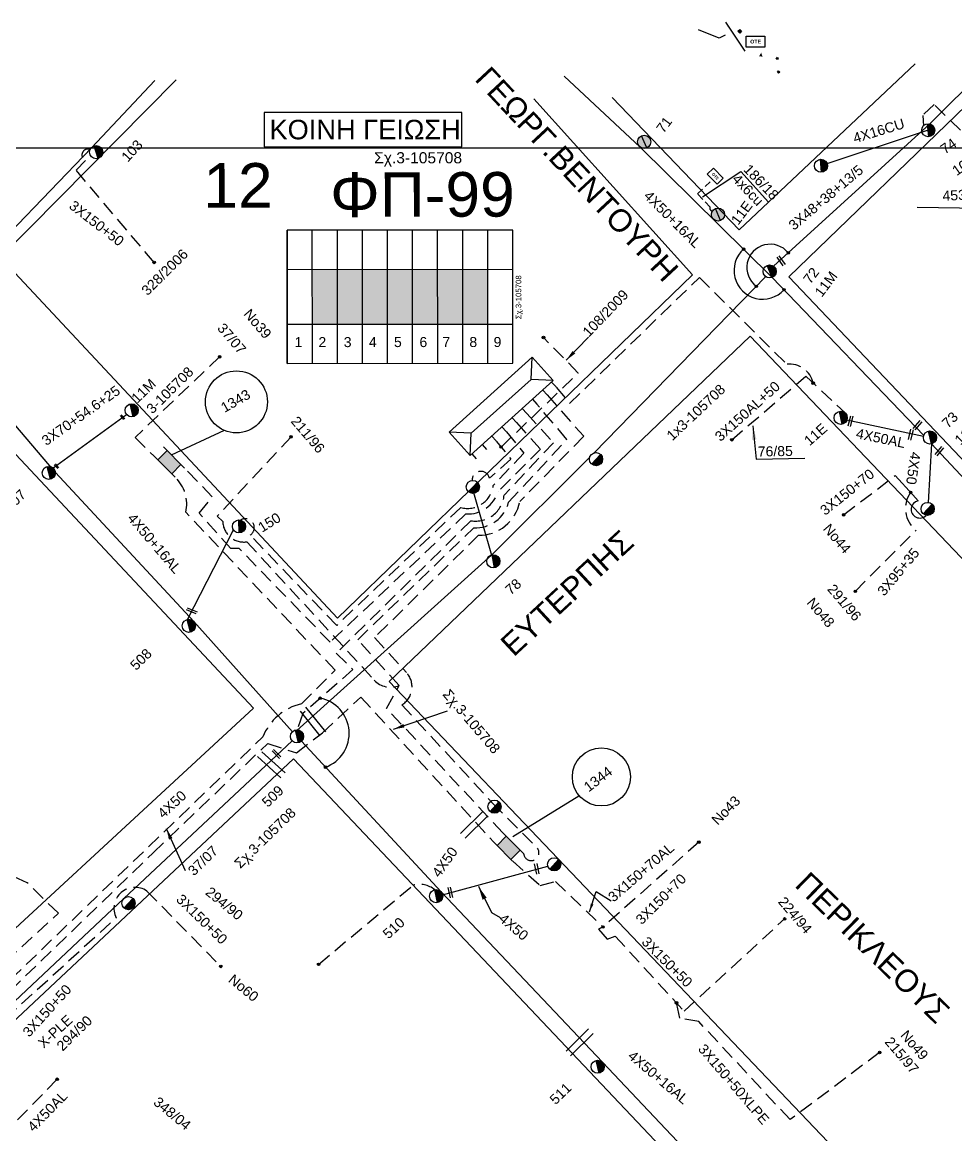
# Model space of a CAD drawing. Header units: millimetres. Extents: x 745 to 5694, y 762 to 3401.
# Drawn here: x 2585.5 to 2753.1, y 1714.3 to 1914 of the extents above; entities that cross this region are included whole.
import ezdxf
from ezdxf.enums import TextEntityAlignment as Align

# ---------------------------------------------------------------- set-up
doc = ezdxf.new("R2010")
doc.units = ezdxf.units.MM
doc.linetypes.add('DASHED', pattern=[19.05, 12.7, -6.35])
for name, color, linetype in [('Link Box 4 Διευθύνσεων', 7, 'Continuous'), ('Pillar OTE', 7, 'Continuous'), ('Άγνωστα', 7, 'Continuous'), ('Ασφαλειοκιβώτια Χ.Τ 9 αναχωρήσεων', 7, 'Continuous'), ('Γυμνά εναέρια ΧΤ και ΦΟΠ (3Φ)   4x50+16AL', 7, 'Continuous'), ('Εναέρια παροχή ΧΤ 4x16', 7, 'SYN_LINE'), ('Επιγραφές - Σχήματα', 7, 'Continuous'), ('Καλώδια ΧΤ   3x150+70AL', 7, 'DASHED'), ('Καλώδια ΧΤ   3x150AL+50CU', 7, 'DASHED'), ('Μηχανική τομή', 7, 'Continuous'), ('Στύλος Ξύλινος', 7, 'Continuous'), ('Στύλος Ξύλινος @ 1', 7, 'Continuous'), ('Στύλος ΦΜ', 7, 'Continuous'), ('Στύλος ΦΜ @ 1', 7, 'Continuous'), ('Συνδέσεις', 7, 'Continuous'), ('Τομή', 7, 'Continuous'), ('Υποσταθμός πόλεως', 7, 'Continuous'), ('Υπόβαθρο ΔΕΗ', 7, 'Continuous'), ('Υπόγεια καλώδια Παροχών ΧΤ   4x50AL', 7, 'DASHED'), ('Υπόγεια καλώδια Παροχών ΧΤ   4x6', 7, 'DASHED')]:
    doc.layers.add(name, color=color, linetype=linetype)
doc.styles.add('arial', font='arial.ttf')
doc.styles.get("Standard").update_dxf_attribs({"font": 'arial.ttf'})
doc.linetypes.add('SYN_LINE', pattern='A,0.5,-0.0001,["/\\/\\/\\/",Standard,S=0.1,R=0,X=0,Y=-0.05],-0.25', length=0.7501)
doc.dimstyles.new('ISO-25', dxfattribs={"dimtxt": 2.5, "dimasz": 2.5, "dimexe": 1.25, "dimexo": 0.625, "dimtad": 1, "dimtxsty": 'Standard', "dimcen": 2.5, "dimadec": 0, "dimazin": 0, "dimtfac": 1, "dimtmove": 0, "dimatfit": 3, "dimfxl": 1, "dimarcsym": 0})

# ---------------------------------------------------------------- blocks, each defined once
blk = doc.blocks.new('ΥΠΑΡΧΩΝ ΤΣΙΜΕΝΤΕΝΙΟΣ ΣΤΥΛΟΣ')
at = {"layer": 'Στύλος ΦΜ'}
blk.add_hatch(color=256, dxfattribs=at).paths.add_polyline_path([(-1.29, -2.28, 0.574793), (2.62, 0, 0.268822), (1.3, 2.27)])
blk.add_line((-1.29, -2.28), (1.3, 2.27), dxfattribs=at)
blk.add_circle((0, 0), 2.62, dxfattribs=at)
at = {"layer": 'Στύλος ΦΜ', "flags": 4}
for tag, p in [('ΑΡΙΘΜΟΣ', (-4.68, 8.05)), ('ΤΥΠΟΣ', (-4.91, 3.03))]:
    blk.add_attdef(tag, p, '', height=4, dxfattribs=at)
blk = doc.blocks.new('ΥΠΑΡΧΩΝ ΞΥΛΙΝΟΣ ΣΤΥΛΟΣ')
at = {"layer": 'Στύλος Ξύλινος'}
h = blk.add_hatch(color=7, dxfattribs=at)
h.paths.add_polyline_path([(-2.62, 0, 0.270008), (-1.29, -2.28), (1.3, 2.27, 0.576266)])
h.paths.add_polyline_path([(-1.29, -2.28, 0.574793), (2.62, 0, 0.268822), (1.3, 2.27)])
at = {"layer": 'Στύλος Ξύλινος', "color": 7}
blk.add_line((-1.29, -2.28), (1.3, 2.27), dxfattribs=at)
blk.add_circle((0, 0), 2.62, dxfattribs=at)
at = {"layer": 'Στύλος Ξύλινος', "flags": 4}
for tag, p in [('ΑΡΙΘΜΟΣ', (-4.91, 8.6)), ('ΤΥΠΟΣ', (-4.85, 3.39))]:
    blk.add_attdef(tag, p, '', height=4, dxfattribs=at)
blk = doc.blocks.new('ΥΠΟΣΤΑΘΜΟΣ ΠΟΛΕΩΣ 9 ΑΝΑΧΩΡΗΣΕΩΝ')
at = {"layer": 'Υποσταθμός πόλεως', "ltscale": 40}
for p, q in [((-9.63, -2.82), (-9.63, -4)), ((-7.12, -2.82), (-7.12, -4)), ((-4.84, -2.82), (-4.84, -4)), ((-2.36, -2.82), (-2.36, -4)), ((0.09, -2.82), (0.09, -4)), ((2.55, -2.82), (2.55, -4)), ((5.02, -2.82), (5.02, -4)), ((7.48, -2.82), (7.48, -4)), ((9.61, -2.82), (9.61, -4))]:
    blk.add_line(p, q, dxfattribs=at)
blk.add_lwpolyline([(-10.02, 2.82), (10.02, 2.82), (10.02, -2.82), (-10.02, -2.82)], close=True, dxfattribs=at)
for points in [[(-7.21, 0), (-10.02, 2.82)], [(7.21, 0), (10.02, 2.82)], [(-10.02, -2.82), (-7.21, 0)], [(-7.21, 0), (7.21, 0)], [(10.02, -2.82), (7.21, 0)]]:
    blk.add_lwpolyline(points, dxfattribs=at)
at = {"layer": 'Υποσταθμός πόλεως', "linetype": 'SYN_LINE', "ltscale": 40, "flags": 1}
for tag, p in [('ΜΕΤΑΣΧΗΜΑΤΙΣΜΟΣ', (10.79, 1.71)), ('ΙΣΧΥΣ', (10.77, -1.08)), ('ΑΡΙΘΜΟΣ', (10.89, -3.8))]:
    blk.add_attdef(tag, p, '', height=1.8, dxfattribs=at)
blk = doc.blocks.new('LINK BOX 4 ΑΝΑΧΩΡΗΣΕΩΝ')
at = {"layer": 'Link Box 4 Διευθύνσεων', "ltscale": 40}
blk.add_hatch(color=256, dxfattribs=at).paths.add_polyline_path([(-3.54, 0), (-3.54, -4.67), (3.54, -4.67), (3.54, 0)])
for p, q in [((-3.54, 0), (-5.33, 0)), ((5.33, 0), (3.54, 0)), ((-3.54, -4.67), (-5.33, -4.67)), ((5.33, -4.67), (3.54, -4.67))]:
    blk.add_line(p, q, dxfattribs=at)
blk.add_lwpolyline([(-3.54, -4.67), (-3.54, 0), (3.54, 0), (3.54, -4.67)], close=True, dxfattribs=at)
blk = doc.blocks.new('ΑΣΦΑΛΕΙΟΚΙΒΩΤΙΟ ΥΠΟΣΤΑΘΜΟΥ 9 ΑΝΑΧΩΡΗΣΕΩΝ')
at = {"layer": 'Ασφαλειοκιβώτια Χ.Τ 9 αναχωρήσεων', "ltscale": 40}
for p, q in [((-23.8, 40.36), (24.02, 40.36)), ((-9.72, 40.36), (-9.72, -40.64)), ((9.94, 40.36), (9.94, -40.64)), ((-23.8, 31.36), (24.02, 31.36)), ((-23.8, 22.36), (24.02, 22.36)), ((-23.8, 13.36), (24.02, 13.36)), ((-23.8, 4.36), (24.02, 4.36)), ((-23.8, -4.64), (24.02, -4.64)), ((-23.8, -13.64), (24.02, -13.64)), ((-23.8, -22.64), (24.02, -22.64)), ((-23.8, -31.64), (24.02, -31.64))]:
    blk.add_line(p, q, dxfattribs=at)
at = {"layer": 'Ασφαλειοκιβώτια Χ.Τ 9 αναχωρήσεων'}
blk.add_lwpolyline([(-23.8, -40.64), (24.02, -40.64), (24.02, 40.36), (-23.8, 40.36)], close=True, dxfattribs=at)
for s, p in [('1', (-17.96, 37.74)), ('2', (-17.96, 29.17)), ('3', (-17.96, 20.09)), ('4', (-17.96, 11.07)), ('5', (-17.96, 2.06)), ('6', (-17.96, -7.08)), ('7', (-17.96, -15.32)), ('8', (-17.96, -25)), ('9', (-17.96, -33.7))]:
    blk.add_text(s, height=3.6, rotation=270, dxfattribs=at).set_placement(p)
at = {"layer": 'Ασφαλειοκιβώτια Χ.Τ 9 αναχωρήσεων', "ltscale": 40}
for tag, height, p in [('ΟΝΟΜΑ', 5, (-0.16, 44.31)), ('ΚΕΙΜΕΝΟ 1', 2, (17.06, 35.59)), ('ΚΕΙΜΕΝΟ 2', 2, (17.06, 26.88)), ('ΚΕΙΜΕΝΟ 3', 2, (17.06, 17.69)), ('ΚΕΙΜΕΝΟ 4', 2, (17.06, 8.71)), ('ΚΕΙΜΕΝΟ 5', 2, (17.06, -0.13)), ('ΚΕΙΜΕΝΟ 6', 2, (17.06, -9.05)), ('ΚΕΙΜΕΝΟ 7', 2, (17.06, -18.13)), ('ΚΕΙΜΕΝΟ 8', 2, (17.06, -26.85)), ('ΚΕΙΜΕΝΟ 9', 2, (17.06, -35.99)), ('ΣΧ', 2, (-0.1, -42.64))]:
    blk.add_attdef(tag, text='', height=height, dxfattribs=at).set_placement(p, align=Align.MIDDLE_CENTER)
blk = doc.blocks.new('_ΣΥΝΔΕΣΗ')
at = {"layer": 'Συνδέσεις', "linetype": 'SYN_LINE', "ltscale": 40}
blk.add_hatch(color=256, dxfattribs=at).paths.add_polyline_path([(0.5, -0.01, 1), (-0.5, -0.01, 1)])
at = {"layer": 'Συνδέσεις'}
blk.add_circle((0, -0.01), 0.5, dxfattribs=at)
blk = doc.blocks.new('ΜΗΧΑΝΙΚΗ ΤΟΜΗ')
at = {"layer": 'Μηχανική τομή', "ltscale": 40}
for p, q in [((-1.89, 0.78), (1.89, 0.78)), ((1.89, 0), (-1.89, 0))]:
    blk.add_line(p, q, dxfattribs=at)
blk = doc.blocks.new('ΤΟΜΗ')
at = {"layer": 'Τομή', "ltscale": 40}
for p, q in [((-5.68, 0), (5.68, 0)), ((5.68, -2.33), (-5.68, -2.33))]:
    blk.add_line(p, q, dxfattribs=at)
blk = doc.blocks.new('PILLAR ΟΤΕ')
at = {"layer": 'Pillar OTE', "ltscale": 40}
blk.add_lwpolyline([(-3.31, 2.02), (3.39, 2.02), (3.39, -1.99), (-3.31, -1.99)], close=True, dxfattribs=at)
at = {"layer": 'Pillar OTE', "insert": (-1.81, 0.71), "char_height": 1.3575, "width": 109.961, "attachment_point": 1}
blk.add_mtext('{\\fArial|b1|i0|c161|p34;OTE}', dxfattribs=at)
blk = doc.blocks.new('TSONTA XT1')
at = {"ltscale": 40}
h = blk.add_hatch(color=256, dxfattribs=at)
h.dxf.hatch_style = 1
h.paths.add_polyline_path([(595.96, 2487.66), (597.07, 2488.77), (595.96, 2489.87), (594.85, 2488.77)])
blk.add_lwpolyline([(594.85, 2488.77), (595.96, 2489.87), (597.07, 2488.77), (595.96, 2487.66)], close=True, dxfattribs=at)

msp = doc.modelspace()

# ---------------------------------------------------------------- hatches: boundary and pattern name
at = {"layer": 'Pillar OTE', "ltscale": 40}
h = msp.add_hatch(color=256, dxfattribs=at)
h.dxf.hatch_style = 1
h.paths.add_polyline_path([(2718.4, 1907.86), (2718.16, 1908.55), (2717.78, 1907.91)])
h = msp.add_hatch(color=256, dxfattribs=at)
h.dxf.hatch_style = 1
h.paths.add_polyline_path([(2721.22, 1907.38), (2721.08, 1907.77), (2720.87, 1907.41)])
at = {"layer": 'Άγνωστα', "ltscale": 0.2}
for color, points in [(1, [(2637.59, 1869.65), (2637.6, 1859.83), (2642.1, 1859.83), (2642.09, 1869.66)]), (85, [(2642.09, 1869.66), (2642.1, 1859.83), (2646.6, 1859.83), (2646.59, 1869.66)]), (27, [(2646.59, 1869.66), (2646.6, 1859.83), (2651.1, 1859.84), (2651.09, 1869.66)]), (133, [(2651.09, 1869.66), (2651.1, 1859.84), (2655.6, 1859.84), (2655.59, 1869.67)]), (2, [(2655.59, 1869.67), (2655.6, 1859.84), (2660.1, 1859.84), (2660.09, 1869.67)]), (173, [(2660.09, 1869.67), (2660.1, 1859.84), (2664.6, 1859.85), (2664.59, 1869.67)]), (62, [(2664.59, 1869.67), (2664.6, 1859.85), (2669.1, 1859.85), (2669.09, 1869.68)])]:
    msp.add_hatch(color=color, dxfattribs=at).paths.add_polyline_path(points)

# ---------------------------------------------------------------- linework, layer by layer
at = {"layer": 'Pillar OTE', "ltscale": 40}
msp.add_lwpolyline([(2720.87, 1907.41), (2721.08, 1907.77), (2721.22, 1907.38), (2720.87, 1907.41)], dxfattribs=at)
at = {"layer": 'Άγνωστα', "color": 85, "linetype": 'DASHED', "ltscale": 0.2}
for p, q in [((2685.34, 1851.06), (2679.07, 1857.46)), ((2671.48, 1837.77), (2685.34, 1851.06))]:
    msp.add_line(p, q, dxfattribs=at)
at = {"layer": 'Άγνωστα', "color": 85}
msp.add_lwpolyline([(2720.39, 1870.24), (2748.41, 1895.79), (2758.13, 1905.45)], dxfattribs=at)
at = {"layer": 'Άγνωστα', "color": 30}
msp.add_lwpolyline([(2568.48, 1860.85), (2597.95, 1891.5), (2609.34, 1903.54)], dxfattribs=at)
at = {"layer": 'Άγνωστα', "color": 85, "linetype": 'DASHED', "ltscale": 0.2}
msp.add_lwpolyline([(2764.8, 1883.96), (2749.19, 1899.28), (2747.14, 1897.3), (2747.27, 1895.43)], dxfattribs=at)
at = {"layer": 'Άγνωστα', "color": 30, "linetype": 'DASHED', "ltscale": 0.2}
msp.add_lwpolyline([(2609.21, 1870.92), (2595.2, 1887.46), (2596.91, 1889.21, -1.017162), (2597.73, 1891.16, -5.81283)], format="xyb", dxfattribs=at)
at = {"layer": 'Άγνωστα', "color": 1, "linetype": 'DASHED', "ltscale": 0.2}
for points in [[(2681.34, 1848.55), (2683.78, 1845.6), (2707.07, 1868.23), (2722.74, 1852.64, -0.386245), (2727.49, 1849.24, -35.679926)], [(2735.05, 1811.88), (2745.97, 1822.86, -0.405232), (2744.98, 1829.64, -141.003811)]]:
    msp.add_lwpolyline(points, format="xyb", dxfattribs=at)
at = {"layer": 'Άγνωστα', "color": 85, "ltscale": 0.2}
for points in [[(2688.16, 1836.72), (2718.97, 1868.36)], [(2634.83, 1786.92), (2669.76, 1818.4), (2687.39, 1835.96)]]:
    msp.add_lwpolyline(points, dxfattribs=at)
at = {"layer": 'Άγνωστα', "color": 62, "linetype": 'DASHED', "ltscale": 0.2}
msp.add_lwpolyline([(2620.96, 1853.96), (2605.79, 1839.47), (2609.24, 1836.13)], dxfattribs=at)
at = {"layer": 'Άγνωστα', "color": 1, "linetype": 'DASHED', "ltscale": 0.2}
for points in [[(2712.89, 1839.09), (2726.17, 1850.48), (2733.23, 1843.89)], [(2732.96, 1825.61), (2742.18, 1832.65)]]:
    msp.add_lwpolyline(points, dxfattribs=at)
at = {"layer": 'Άγνωστα', "color": 2, "linetype": 'DASHED', "ltscale": 0.2}
msp.add_lwpolyline([(2679.75, 1847.12), (2686.3, 1839.72), (2674.84, 1827.98, -0.362093), (2667.42, 1821.94), (2648.78, 1803.58), (2654.5, 1797.31, -0.471089), (2653.68, 1791.51), (2669.93, 1773.88), (2677.99, 1765.77, -1.32499), (2675.53, 1764.79, -1.90559)], format="xyb", dxfattribs=at)
at = {"layer": 'Άγνωστα', "color": 133, "linetype": 'DASHED', "ltscale": 0.2}
for points in [[(2671.77, 1768.56), (2650.94, 1790.88), (2653.16, 1794.98), (2645.75, 1803.2), (2666.57, 1823.28, 0.358483), (2672.83, 1827.88), (2683.3, 1839.16), (2677.92, 1845.47)], [(2625.84, 1820.77), (2648.73, 1795.94, 0.316981), (2653.16, 1794.98)]]:
    msp.add_lwpolyline(points, format="xyb", dxfattribs=at)
at = {"layer": 'Άγνωστα', "color": 27, "linetype": 'SYN_LINE', "ltscale": 20}
for points in [[(2591.07, 1834.02), (2604.26, 1843.64)], [(2615.21, 1806.84), (2623.44, 1822.91)]]:
    msp.add_lwpolyline(points, dxfattribs=at)
at = {"layer": 'Άγνωστα', "color": 173, "linetype": 'DASHED', "ltscale": 0.2}
for points in [[(2676.08, 1843.82), (2680.89, 1838.56), (2672.02, 1829.15, -0.438027), (2666.07, 1824.56), (2641.91, 1800.78), (2644.9, 1797.86), (2635.89, 1789.96), (2634.87, 1787.03)], [(2638.72, 1744.92), (2655.68, 1759.15, -0.237106), (2659.58, 1758.32, -4.227177)]]:
    msp.add_lwpolyline(points, format="xyb", dxfattribs=at)
at = {"layer": 'Άγνωστα', "color": 62, "linetype": 'DASHED', "ltscale": 0.2}
msp.add_lwpolyline([(2674.25, 1842.17), (2678.53, 1837.41), (2670.96, 1829.84, -0.348832), (2665.18, 1825.77), (2640.8, 1802.75), (2624.46, 1819.58), (2622.98, 1819.55), (2617.32, 1825.9), (2619.63, 1828.87), (2614.65, 1834.01)], format="xyb", dxfattribs=at)
at = {"layer": 'Άγνωστα', "color": 133, "linetype": 'DASHED', "ltscale": 0.2}
for points in [[(2633.78, 1839.6), (2620.53, 1825.38), (2621.52, 1824.39)], [(2592.04, 1754.1), (2586.42, 1759.59), (2571.05, 1766.56)], [(2554.87, 1741.11), (2565.74, 1730.13), (2592.04, 1754.1)]]:
    msp.add_lwpolyline(points, dxfattribs=at)
at = {"layer": 'Άγνωστα', "color": 27, "linetype": 'DASHED', "ltscale": 0.2}
msp.add_lwpolyline([(2672.43, 1840.53), (2675.57, 1836.69), (2670.07, 1830.86, -0.456315), (2664.23, 1826.92), (2641.98, 1805.77), (2626.43, 1821.96)], format="xyb", dxfattribs=at)
at = {"layer": 'Άγνωστα', "color": 85, "linetype": 'DASHED', "ltscale": 0.2}
msp.add_lwpolyline([(2670.58, 1838.86), (2673.24, 1835.63), (2669.4, 1832.19, 0.899176), (2666.27, 1831.79, -6.596939)], format="xyb", dxfattribs=at)
at = {"layer": 'Άγνωστα', "color": 1}
msp.add_lwpolyline([(2748.74, 1838.34), (2748.11, 1827.84)], dxfattribs=at)
at = {"layer": 'Άγνωστα', "color": 62}
msp.add_lwpolyline([(2775.57, 1809.66), (2748.74, 1838.34)], dxfattribs=at)
at = {"layer": 'Άγνωστα', "color": 1}
msp.add_lwpolyline([(2742.18, 1832.65), (2745.39, 1829.2), (2746.33, 1828.14, 1.364658), (2747.77, 1825.52)], format="xyb", dxfattribs=at)
at = {"layer": 'Άγνωστα', "color": 85, "linetype": 'Continuous'}
msp.add_lwpolyline([(2666.54, 1829.62), (2669.76, 1818.4)], dxfattribs=at)
at = {"layer": 'Άγνωστα', "color": 5, "linetype": 'DASHED', "ltscale": 0.2}
msp.add_lwpolyline([(2560.41, 1721.07, -0.304183), (2572.51, 1731.7), (2628.71, 1785.75, -0.243754), (2635.63, 1791.69), (2641.69, 1797.72), (2614.9, 1826.07)], format="xyb", dxfattribs=at)
at = {"layer": 'Άγνωστα', "color": 30, "linetype": 'DASHED', "ltscale": 0.2}
msp.add_lwpolyline([(2572.45, 1729.62), (2609.05, 1764.97), (2629.61, 1784.59), (2634.76, 1782.87), (2639.4, 1786.48), (2646.31, 1792.9), (2670.12, 1766.91)], dxfattribs=at)
at = {"layer": 'Άγνωστα', "color": 2, "linetype": 'DASHED', "ltscale": 0.2}
for points in [[(2706.97, 1766.87), (2689.75, 1751.64), (2688.96, 1751.27)], [(2688.96, 1751.27), (2688.96, 1751.27), (2690.52, 1749.46), (2691.94, 1749.98), (2704.34, 1736.53), (2722.36, 1753.09)], [(2723.34, 1717.06), (2706.96, 1734.66), (2703.56, 1735.28), (2702.96, 1738.03)], [(2739.42, 1729.1), (2723.34, 1717.06)]]:
    msp.add_lwpolyline(points, dxfattribs=at)
at = {"layer": 'Άγνωστα', "color": 7}
msp.add_lwpolyline([(2660.99, 1757.38), (2679.87, 1762.57)], dxfattribs=at)
at = {"layer": 'Άγνωστα', "color": 5, "linetype": 'DASHED', "ltscale": 0.2}
msp.add_arc((2608.26, 1827.49), 6.8, 347.8763, 45.7339, dxfattribs=at)
at = {"layer": 'Άγνωστα', "color": 133, "linetype": 'DASHED', "ltscale": 0.2}
msp.add_arc((2625.32, 1824.53), 3.8, 182.127, 277.8125, dxfattribs=at)
at = {"layer": 'Άγνωστα', "color": 27, "linetype": 'DASHED', "ltscale": 0.2}
msp.add_arc((2625.59, 1823.32), 1.6, 301.4974, 122.3958, dxfattribs=at)
at = {"layer": 'Γυμνά εναέρια ΧΤ και ΦΟΠ (3Φ)   4x50+16AL', "color": 1}
msp.add_lwpolyline([(2747.33, 1839.86), (2720.14, 1868.22), (2696.44, 1891.62), (2682.8, 1904.35)], dxfattribs=at)
at = {"layer": 'Γυμνά εναέρια ΧΤ και ΦΟΠ (3Φ)   4x50+16AL', "color": 27}
msp.add_lwpolyline([(2634.03, 1786.69), (2616.33, 1806.47), (2591.48, 1833.22), (2569.02, 1859.58)], dxfattribs=at)
at = {"layer": 'Γυμνά εναέρια ΧΤ και ΦΟΠ (3Φ)   4x50+16AL', "color": 173}
msp.add_lwpolyline([(2689.65, 1727.37), (2660.71, 1757.96), (2635.65, 1784.98)], dxfattribs=at)
at = {"layer": 'Εναέρια παροχή ΧΤ 4x16', "color": 85, "linetype": 'SYN_LINE', "ltscale": 20}
msp.add_line((2748.14, 1894.64), (2728.89, 1888.27), dxfattribs=at)
at = {"layer": 'Επιγραφές - Σχήματα', "ltscale": 0.2}
for p, q in [((2612.3, 1836.37), (2621.81, 1840.78)), ((2673.61, 1767.85), (2685.42, 1775.2))]:
    msp.add_line(p, q, dxfattribs=at)
at = {"layer": 'Επιγραφές - Σχήματα', "color": 133, "ltscale": 0.2}
for p, q in [((2603.8, 1756.76), (2633.99, 1785.04)), ((2568.52, 1723.62), (2603.8, 1756.76))]:
    msp.add_line(p, q, dxfattribs=at)
at = {"layer": 'Επιγραφές - Σχήματα', "color": 133, "linetype": 'DASHED', "ltscale": 0.2}
for p, q in [((2607.92, 1758.08), (2621.17, 1744.56)), ((2574.16, 1727.57), (2602.38, 1753.3))]:
    msp.add_line(p, q, dxfattribs=at)
at = {"layer": 'Επιγραφές - Σχήματα', "color": 190}
msp.add_lwpolyline([(2628.95, 1891.68), (2664.46, 1891.68), (2664.46, 1897.85), (2628.95, 1897.85)], close=True, dxfattribs=at)
at = {"layer": 'Επιγραφές - Σχήματα'}
msp.add_lwpolyline([(780.39, 1891.51), (3073.89, 1891.51), (3073.89, 778.3), (780.39, 778.3)], close=True, dxfattribs=at)
at = {"layer": 'Επιγραφές - Σχήματα', "ltscale": 0.2}
for centre, radius in [((2623.98, 1845.89), 5.56), ((2689.48, 1778.57), 5.21)]:
    msp.add_circle(centre, radius, dxfattribs=at)
for centre, radius, start, end in [((2718.43, 1869.46), 5.15, 131.8275, 317.9681), ((2719.77, 1869.99), 4.19, 39.2157, 233.3929), ((2637.76, 1786.38), 6.45, 290.0706, 78.8674)]:
    msp.add_arc(centre, radius, start, end, dxfattribs=at)
at = {"layer": 'Επιγραφές - Σχήματα', "color": 133, "linetype": 'DASHED', "ltscale": 0.2}
msp.add_arc((2605.77, 1754.97), 3.78, 55.4554, 206.1656, dxfattribs=at)
at = {"layer": 'Καλώδια ΧΤ   3x150+70AL', "color": 2, "ltscale": 0.2}
msp.add_lwpolyline([(2673.56, 1763.46), (2678.47, 1759.11), (2681.22, 1759.82), (2689.75, 1751.64)], dxfattribs=at)
at = {"layer": 'Καλώδια ΧΤ   3x150AL+50CU', "color": 1, "linetype": 'Continuous', "ltscale": 0.2}
msp.add_lwpolyline([(2741.49, 1672.93), (2718.55, 1696.82), (2689.65, 1727.37)], dxfattribs=at)
at = {"layer": 'Υπόβαθρο ΔΕΗ'}
for points in [[(2745.78, 1906.55), (2714.2, 1876.76), (2691.39, 1900.49)], [(2677.34, 1900.28), (2705.81, 1868.69), (2642.12, 1807.07), (2581.62, 1871.79), (2613.17, 1903.68)], [(2756.66, 1900.76), (2723.11, 1868.35), (2831.49, 1754.26), (2838.83, 1760.54), (2843.39, 1901.55)], [(2716.19, 1857.65), (2651.39, 1795.68), (2756.74, 1685.11), (2822.27, 1746.41), (2716.19, 1857.65)], [(2566.48, 1855.46), (2503.3, 1796.78), (2564.49, 1733.11), (2627.04, 1790.91), (2566.48, 1855.46)], [(2634.25, 1781.8), (2572.02, 1723.51), (2678.53, 1612.26), (2740.5, 1669.5), (2634.25, 1781.8)]]:
    msp.add_lwpolyline(points, dxfattribs=at)
at = {"layer": 'Υπόγεια καλώδια Παροχών ΧΤ   4x50AL', "color": 1, "linetype": 'Continuous', "ltscale": 0.2}
msp.add_lwpolyline([(2733.55, 1842.67), (2747.3, 1839.73)], dxfattribs=at)
at = {"layer": 'Υπόγεια καλώδια Παροχών ΧΤ   4x50AL', "color": 133, "ltscale": 0.2}
msp.add_lwpolyline([(2591.81, 1724.3), (2580.71, 1712.91)], dxfattribs=at)
at = {"layer": 'Υπόγεια καλώδια Παροχών ΧΤ   4x6', "color": 1, "linetype": 'DASHED', "ltscale": 0.1}
msp.add_lwpolyline([(2709.43, 1880.16, -0.562976), (2708.98, 1880.85), (2706.72, 1883.2), (2709.41, 1885.79)], format="xyb", dxfattribs=at)

# ---------------------------------------------------------------- block references
at = {"layer": 'Link Box 4 Διευθύνσεων'}
for p, xscale, yscale, zscale, rotation in [((2612.77, 1835.9), 0.4999999999995794, 0.4999999999995794, 0.4999999999995794, 314.9021125996557), ((2673.65, 1766.67), 0.49999999999974, 0.49999999999974, 0.49999999999974, 314.9021125996741)]:
    msp.add_blockref('LINK BOX 4 ΑΝΑΧΩΡΗΣΕΩΝ', p, dxfattribs=dict(at, xscale=xscale, yscale=yscale, zscale=zscale, rotation=rotation))
at = {"layer": 'Pillar OTE', "xscale": 0.5, "yscale": 0.5, "zscale": 0.5}
msp.add_blockref('PILLAR ΟΤΕ', (2717.09, 1910.54), dxfattribs=at)
at = {"layer": 'Pillar OTE', "xscale": 0.375, "yscale": 0.375, "zscale": 0.375, "rotation": 314}
msp.add_blockref('PILLAR ΟΤΕ', (2709.89, 1886.4), dxfattribs=at)
at = {"layer": 'Ασφαλειοκιβώτια Χ.Τ 9 αναχωρήσεων'}
ref = msp.add_blockref('ΑΣΦΑΛΕΙΟΚΙΒΩΤΙΟ ΥΠΟΣΤΑΘΜΟΥ 9 ΑΝΑΧΩΡΗΣΕΩΝ', (2653.28, 1864.7), dxfattribs=dict(at, xscale=0.4999999999999665, yscale=0.4999999999999665, zscale=0.4999999999999665, rotation=90.04198287673343))
ref.add_attrib('ΣΧ', 'Σχ.3-105708', dxfattribs={"ltscale": 40, "height": 1, "rotation": 90.042}).set_placement((2674.6, 1864.66), align=Align.MIDDLE_CENTER)
at = {"layer": 'Μηχανική τομή'}
for p, xscale, yscale, zscale, rotation in [((2721.89, 1871.32), 0.5000000000002159, 0.5000000000002159, 0.5000000000002159, 125.288209247134), ((2603.47, 1843.07), 0.2500000000001928, 0.2500000000001928, 0.2500000000001928, 312.6268794242704), ((2734.38, 1842.38), 0.5000000000003775, 0.5000000000003775, 0.5000000000003775, 75.88777543483538), ((2746.36, 1841.57), 0.500000000000352, 0.500000000000352, 0.500000000000352, 49.32644624774084), ((2745.18, 1839.95), 0.5000000000003775, 0.5000000000003775, 0.5000000000003775, 75.88777543483538), ((2750.27, 1836.92), 0.500000000000352, 0.500000000000352, 0.500000000000352, 49.32644624774084), ((2591.61, 1834.26), 0.2500000000001928, 0.2500000000001928, 0.2500000000001928, 312.6268794242704), ((2616.03, 1808.56), 0.5000000000002481, 0.5000000000002481, 0.5000000000002481, 158.9740355207618), ((2631.32, 1782.83), 0.5000000000002105, 0.5000000000002105, 0.5000000000002105, 134.0727877481692), ((2678.08, 1762.1), 0.500000000000203, 0.500000000000203, 0.500000000000203, 101.8487771589418), ((2662.56, 1757.88), 0.500000000000203, 0.500000000000203, 0.500000000000203, 101.8487771589418)]:
    msp.add_blockref('ΜΗΧΑΝΙΚΗ ΤΟΜΗ', p, dxfattribs=dict(at, xscale=xscale, yscale=yscale, zscale=zscale, rotation=rotation))
at = {"layer": 'Στύλος Ξύλινος @ 1', "ltscale": 40}
ref = msp.add_blockref('ΥΠΑΡΧΩΝ ΞΥΛΙΝΟΣ ΣΤΥΛΟΣ', (2697.15, 1892.56), dxfattribs=dict(at, xscale=0.4499999999998913, yscale=0.4499999999998913, zscale=0.4499999999998913, rotation=53.05677129562203))
ref.add_attrib('ΤΥΠΟΣ', '71', (2700.63, 1893.97), dxfattribs={"layer": 'Στύλος Ξύλινος', "height": 1.8, "rotation": 53.0568, "flags": 4})
ref = msp.add_blockref('ΥΠΑΡΧΩΝ ΞΥΛΙΝΟΣ ΣΤΥΛΟΣ', (2710.41, 1879.5), dxfattribs=dict(at, xscale=0.4499999999998913, yscale=0.4499999999998913, zscale=0.4499999999998913, rotation=53.05677129562203))
ref.add_attrib('ΤΥΠΟΣ', '11E', (2714.03, 1877.49), dxfattribs={"layer": 'Στύλος Ξύλινος', "height": 1.8, "rotation": 53.0568, "flags": 4})
at = {"layer": 'Στύλος ΦΜ @ 1', "ltscale": 40}
ref = msp.add_blockref('ΥΠΑΡΧΩΝ ΤΣΙΜΕΝΤΕΝΙΟΣ ΣΤΥΛΟΣ', (2748.14, 1894.64), dxfattribs=dict(at, xscale=0.4499999999995794, yscale=0.4499999999995794, zscale=0.4499999999995794, rotation=35.13799415689802))
ref.add_attrib('ΤΥΠΟΣ', '74', (2751.14, 1890.25), dxfattribs={"layer": 'Στύλος ΦΜ', "height": 1.8, "rotation": 35.138, "flags": 4})
ref.add_attrib('ΑΡΙΘΜΟΣ', '10E', (2753.24, 1886.38), dxfattribs={"layer": 'Στύλος ΦΜ', "height": 1.8, "rotation": 35.138, "flags": 4})
ref = msp.add_blockref('ΥΠΑΡΧΩΝ ΤΣΙΜΕΝΤΕΝΙΟΣ ΣΤΥΛΟΣ', (2598.81, 1890.7), dxfattribs=dict(at, xscale=0.4499999999997599, yscale=0.4499999999997599, zscale=0.4499999999997599, rotation=47.38475856108227))
ref.add_attrib('ΤΥΠΟΣ', '103', (2604.48, 1888.81), dxfattribs={"layer": 'Στύλος ΦΜ', "height": 1.8, "rotation": 47.3848, "flags": 4})
for p, xscale, yscale, zscale, rotation in [((2728.89, 1888.27), 0.4499999999995794, 0.4499999999995794, 0.4499999999995794, 35.13799415689802), ((2688.52, 1835.6), 0.4499999999996779, 0.4499999999996779, 0.4499999999996779, 346.8465568456768), ((2666.42, 1830.62), 0.4499999999996779, 0.4499999999996779, 0.4499999999996779, 346.8465568456768), ((2748.03, 1826.67), 0.4499999999996779, 0.4499999999996779, 0.4499999999996779, 346.8465568456768), ((2670.29, 1773.23), 0.4499999999996779, 0.4499999999996779, 0.4499999999996779, 346.8465568456768), ((2681, 1762.89), 0.4499999999996779, 0.4499999999996779, 0.4499999999996779, 346.8465568456768), ((2604.6, 1755.91), 0.4499999999996779, 0.4499999999996779, 0.4499999999996779, 346.8465568456768)]:
    msp.add_blockref('ΥΠΑΡΧΩΝ ΤΣΙΜΕΝΤΕΝΙΟΣ ΣΤΥΛΟΣ', p, dxfattribs=dict(at, xscale=xscale, yscale=yscale, zscale=zscale, rotation=rotation))
ref = msp.add_blockref('ΥΠΑΡΧΩΝ ΤΣΙΜΕΝΤΕΝΙΟΣ ΣΤΥΛΟΣ', (2719.68, 1869.3), dxfattribs=dict(at, xscale=0.4499999999995097, yscale=0.4499999999995097, zscale=0.4499999999995097, rotation=52.84015939959243))
ref.add_attrib('ΤΥΠΟΣ', '72', (2726.99, 1866.9), dxfattribs={"layer": 'Στύλος ΦΜ', "height": 1.8, "rotation": 52.8402, "flags": 4})
ref.add_attrib('ΑΡΙΘΜΟΣ', '11M', (2729.02, 1864.54), dxfattribs={"layer": 'Στύλος ΦΜ', "height": 1.8, "rotation": 52.8402, "flags": 4})
ref = msp.add_blockref('ΥΠΑΡΧΩΝ ΤΣΙΜΕΝΤΕΝΙΟΣ ΣΤΥΛΟΣ', (2605.18, 1844.37), dxfattribs=dict(at, xscale=0.4499999999996499, yscale=0.4499999999996499, zscale=0.4499999999996499, rotation=43.87230915468597))
ref.add_attrib('ΤΥΠΟΣ', '11Μ', (2606.18, 1845.52), dxfattribs={"layer": 'Στύλος ΦΜ', "height": 1.8, "rotation": 43.8723, "flags": 4})
ref = msp.add_blockref('ΥΠΑΡΧΩΝ ΤΣΙΜΕΝΤΕΝΙΟΣ ΣΤΥΛΟΣ', (2732.43, 1843.03), dxfattribs=dict(at, xscale=0.4499999999998553, yscale=0.4499999999998553, zscale=0.4499999999998553, rotation=41.52659728231195))
ref.add_attrib('ΤΥΠΟΣ', '11E', (2726.85, 1837.89), dxfattribs={"layer": 'Στύλος ΦΜ', "height": 1.8, "rotation": 41.5266, "flags": 4})
ref = msp.add_blockref('ΥΠΑΡΧΩΝ ΤΣΙΜΕΝΤΕΝΙΟΣ ΣΤΥΛΟΣ', (2748.45, 1839.48), dxfattribs=dict(at, xscale=0.4499999999997732, yscale=0.4499999999997732, zscale=0.4499999999997732, rotation=44.0844551785279))
ref.add_attrib('ΤΥΠΟΣ', '73', (2751.66, 1841.04), dxfattribs={"layer": 'Στύλος ΦΜ', "height": 1.8, "rotation": 44.0845, "flags": 4})
ref.add_attrib('ΑΡΙΘΜΟΣ', '11B', (2753.93, 1838.01), dxfattribs={"layer": 'Στύλος ΦΜ', "height": 1.8, "rotation": 44.0845, "flags": 4})
ref = msp.add_blockref('ΥΠΑΡΧΩΝ ΤΣΙΜΕΝΤΕΝΙΟΣ ΣΤΥΛΟΣ', (2590.31, 1833.13), dxfattribs=dict(at, xscale=0.4499999999996499, yscale=0.4499999999996499, zscale=0.4499999999996499, rotation=43.87230915468597))
ref.add_attrib('ΤΥΠΟΣ', '507', (2583.37, 1826.13), dxfattribs={"layer": 'Στύλος ΦΜ', "height": 1.8, "rotation": 43.8723, "flags": 4})
ref = msp.add_blockref('ΥΠΑΡΧΩΝ ΤΣΙΜΕΝΤΕΝΙΟΣ ΣΤΥΛΟΣ', (2624.44, 1823.53), dxfattribs=dict(at, xscale=0.4499999999995875, yscale=0.4499999999995875, zscale=0.4499999999995875, rotation=31.87383346947898))
ref.add_attrib('ΤΥΠΟΣ', '150', (2628.58, 1822.38), dxfattribs={"layer": 'Στύλος ΦΜ', "height": 1.8, "rotation": 31.8738, "flags": 4})
ref = msp.add_blockref('ΥΠΑΡΧΩΝ ΤΣΙΜΕΝΤΕΝΙΟΣ ΣΤΥΛΟΣ', (2670.08, 1817.27), dxfattribs=dict(at, xscale=0.4499999999995061, yscale=0.4499999999995061, zscale=0.4499999999995061, rotation=40.84703602629822))
ref.add_attrib('ΤΥΠΟΣ', '78', (2673.18, 1811.13), dxfattribs={"layer": 'Στύλος ΦΜ', "height": 1.8, "rotation": 40.847, "flags": 4})
ref = msp.add_blockref('ΥΠΑΡΧΩΝ ΤΣΙΜΕΝΤΕΝΙΟΣ ΣΤΥΛΟΣ', (2615.45, 1805.69), dxfattribs=dict(at, xscale=0.4499999999995986, yscale=0.4499999999995986, zscale=0.4499999999995986, rotation=44.65233996330414))
ref.add_attrib('ΤΥΠΟΣ', '508', (2605.98, 1797.57), dxfattribs={"layer": 'Στύλος ΦΜ', "height": 1.8, "rotation": 44.6523, "flags": 4})
ref = msp.add_blockref('ΥΠΑΡΧΩΝ ΤΣΙΜΕΝΤΕΝΙΟΣ ΣΤΥΛΟΣ', (2634.85, 1785.85), dxfattribs=dict(at, xscale=0.4499999999995896, yscale=0.4499999999995896, zscale=0.4499999999995896, rotation=44.03486953192647))
ref.add_attrib('ΤΥΠΟΣ', '509', (2629.61, 1773), dxfattribs={"layer": 'Στύλος ΦΜ', "height": 1.8, "rotation": 44.0349, "flags": 4})
ref = msp.add_blockref('ΥΠΑΡΧΩΝ ΤΣΙΜΕΝΤΕΝΙΟΣ ΣΤΥΛΟΣ', (2659.83, 1757.17), dxfattribs=dict(at, xscale=0.4499999999995807, yscale=0.4499999999995807, zscale=0.4499999999995807, rotation=42.12706117061833))
ref.add_attrib('ΤΥΠΟΣ', '510', (2651.25, 1749.38), dxfattribs={"layer": 'Στύλος ΦΜ', "height": 1.8, "rotation": 42.1271, "flags": 4})
ref = msp.add_blockref('ΥΠΑΡΧΩΝ ΤΣΙΜΕΝΤΕΝΙΟΣ ΣΤΥΛΟΣ', (2688.81, 1726.55), dxfattribs=dict(at, xscale=0.449999999999497, yscale=0.449999999999497, zscale=0.449999999999497, rotation=43.96501222402764))
ref.add_attrib('ΤΥΠΟΣ', '511', (2681.25, 1719.63), dxfattribs={"layer": 'Στύλος ΦΜ', "height": 1.8, "rotation": 43.965, "flags": 4})
at = {"layer": 'Συνδέσεις'}
for name, p, xscale, yscale, zscale in [('TSONTA XT1', (2531.04, 1147.07), 0.3075184835441075, 0.3075184835441075, 0.3075184835441075), ('TSONTA XT1', (2602.09, 1407.33), 0.2, 0.2, 0.2), ('_ΣΥΝΔΕΣΗ', (2715, 1873.3), 0.4499999999998181, 0.4499999999998181, 0.4499999999998181), ('_ΣΥΝΔΕΣΗ', (2609.21, 1870.92), 0.4499999999998181, 0.4499999999998181, 0.4499999999998181), ('_ΣΥΝΔΕΣΗ', (2723.02, 1872.64), 0.4499999999998181, 0.4499999999998181, 0.4499999999998181), ('_ΣΥΝΔΕΣΗ', (2717.28, 1866.63), 0.4499999999998181, 0.4499999999998181, 0.4499999999998181), ('_ΣΥΝΔΕΣΗ', (2722.26, 1866.02), 0.4499999999998181, 0.4499999999998181, 0.4499999999998181), ('_ΣΥΝΔΕΣΗ', (2679.09, 1857.44), 0.4499999999998181, 0.4499999999998181, 0.4499999999998181), ('_ΣΥΝΔΕΣΗ', (2620.96, 1853.97), 0.4499999999998181, 0.4499999999998181, 0.4499999999998181), ('_ΣΥΝΔΕΣΗ', (2727.49, 1849.25), 0.4499999999998181, 0.4499999999998181, 0.4499999999998181), ('_ΣΥΝΔΕΣΗ', (2633.78, 1839.61), 0.4499999999998181, 0.4499999999998181, 0.4499999999998181), ('_ΣΥΝΔΕΣΗ', (2712.89, 1839.09), 0.4499999999998181, 0.4499999999998181, 0.4499999999998181), ('_ΣΥΝΔΕΣΗ', (2671.45, 1837.79), 0.4499999999998181, 0.4499999999998181, 0.4499999999998181), ('_ΣΥΝΔΕΣΗ', (2744.98, 1829.65), 0.4499999999998181, 0.4499999999998181, 0.4499999999998181), ('_ΣΥΝΔΕΣΗ', (2732.96, 1825.61), 0.4499999999998181, 0.4499999999998181, 0.4499999999998181), ('_ΣΥΝΔΕΣΗ', (2735.05, 1811.89), 0.4499999999998181, 0.4499999999998181, 0.4499999999998181), ('_ΣΥΝΔΕΣΗ', (2639.01, 1792.7), 0.4499999999998181, 0.4499999999998181, 0.4499999999998181), ('_ΣΥΝΔΕΣΗ', (2639.98, 1780.33), 0.4499999999998181, 0.4499999999998181, 0.4499999999998181), ('_ΣΥΝΔΕΣΗ', (2706.97, 1766.87), 0.4499999999998181, 0.4499999999998181, 0.4499999999998181), ('_ΣΥΝΔΕΣΗ', (2722.36, 1753.09), 0.4499999999998181, 0.4499999999998181, 0.4499999999998181), ('_ΣΥΝΔΕΣΗ', (2689.75, 1751.65), 0.4499999999998181, 0.4499999999998181, 0.4499999999998181), ('_ΣΥΝΔΕΣΗ', (2621.17, 1744.56), 0.4499999999998181, 0.4499999999998181, 0.4499999999998181), ('_ΣΥΝΔΕΣΗ', (2638.72, 1744.93), 0.4499999999998181, 0.4499999999998181, 0.4499999999998181), ('_ΣΥΝΔΕΣΗ', (2702.96, 1738.03), 0.4499999999998181, 0.4499999999998181, 0.4499999999998181), ('_ΣΥΝΔΕΣΗ', (2739.42, 1729.11), 0.4499999999998181, 0.4499999999998181, 0.4499999999998181), ('_ΣΥΝΔΕΣΗ', (2591.81, 1724.31), 0.4499999999998181, 0.4499999999998181, 0.4499999999998181)]:
    msp.add_blockref(name, p, dxfattribs=dict(at, xscale=xscale, yscale=yscale, zscale=zscale))
at = {"layer": 'Τομή'}
for p, xscale, yscale, zscale, rotation in [((2638.16, 1788.87), 0.5000000000001721, 0.5000000000001721, 0.5000000000001721, 308.7864696654794), ((2629.85, 1780.32), 0.5000000000001749, 0.5000000000001749, 0.5000000000001749, 137.8870918339165), ((2667.06, 1769.58), 0.5000000000003724, 0.5000000000003724, 0.5000000000003724, 224.7965898608775), ((2685.98, 1730.53), 0.5000000000003724, 0.5000000000003724, 0.5000000000003724, 224.7965898608775)]:
    msp.add_blockref('ΤΟΜΗ', p, dxfattribs=dict(at, xscale=xscale, yscale=yscale, zscale=zscale, rotation=rotation))
at = {"layer": 'Υποσταθμός πόλεως', "xscale": 1.002081757508173, "yscale": 1.002081757508173, "zscale": 1.002081757508173, "rotation": 42.01702478020177}
msp.add_blockref('ΥΠΟΣΤΑΘΜΟΣ ΠΟΛΕΩΣ 9 ΑΝΑΧΩΡΗΣΕΩΝ', (2671.5, 1845.09), dxfattribs=at)

# ---------------------------------------------------------------- texts
at = {"layer": 'Άγνωστα', "char_height": 1.8, "attachment_point": 1, "style": 'arial'}
for s, insert, width, rotation in [('3X48+38+13/5', (2722.87, 1877.95), 69.1904, 40.055), ('3X150+50', (2594.88, 1882.19), 69.1904, 322.2912), ('3X150AL+50', (2709.64, 1839.99), 69.1904, 41.9304), ('211/96', (2635, 1843.51), 69.1904, 310.5469), ('4X50', (2746.78, 1836.74), 69.1904, 261.7566), ('3X150+70', (2728.51, 1826.81), 69.1904, 38.5753), ('4X50+16AL', (2605.67, 1826.1), 69.1904, 310.5469), ('3X95+35', (2738.85, 1812.05), 69.1904, 50.4538), ('4X50', (2609.63, 1772.32), 69.1904, 42.6338), ('4X50', (2658.94, 1761.42), 69.1904, 54.7031), ('3X150+70', (2695.45, 1753.21), 18.0383, 45.0692), ('3X150+50', (2614.27, 1757.71), 69.1904, 315.7929), ('4X50', (2672.08, 1754.22), 69.1904, 320.0002), ('3X150+50', (2697.83, 1750.08), 18.0383, 315.0692), ('3X150+50', (2585.45, 1732.95), 69.1904, 47.8887), ('X-PLE', (2588.17, 1731.1), 69.1904, 42.6338), ('3X150+50XLPE', (2708.08, 1730.84), 69.1904, 310.5469)]:
    msp.add_mtext(s, dxfattribs=dict(at, insert=insert, width=width, rotation=rotation))
at = {"layer": 'Γυμνά εναέρια ΧΤ και ΦΟΠ (3Φ)   4x50+16AL', "char_height": 1.8, "width": 69.1904, "attachment_point": 1, "style": 'arial'}
for insert, rotation in [((2698.22, 1883.97), 315.0455), ((2695.25, 1729.6), 319.8083)]:
    msp.add_mtext('4X50+16AL', dxfattribs=dict(at, insert=insert, rotation=rotation))
at = {"layer": 'Επιγραφές - Σχήματα', "width": 69.1904, "attachment_point": 1, "style": 'arial'}
for s, insert, char_height, rotation in [('ΓΕΩΡΓ.ΒΕΝΤΟΥΡΗ', (2669.49, 1906.43), 4, 313.0077), ('12', (2618.04, 1888.73), 8, 0.1115), ('ΦΠ-99', (2640.78, 1887.08), 8, 0.1115), ('453/85', (2750.65, 1883.76), 1.8, 2.9628), ('328/2006', (2606.75, 1866.12), 1.8, 44.7862), ('108/2009', (2685.93, 1858.65), 1.8, 46.1423), ('Nο39', (2626.52, 1862.77), 1.8, 310.5469), ('37/07', (2621.79, 1860.22), 1.8, 310.5469), ('3-105708', (2607.63, 1844.89), 1.8, 44.7862), ('3X70+54.6+25', (2588.81, 1839.41), 1.8, 35.3282), ('1343', (2620.95, 1845.45), 1.8, 29.9298), ('1x3-105708', (2700.98, 1840.12), 1.8, 43.2798), ('76/85', (2717.53, 1837.87), 1.8, 1.1338), ('Nο44', (2730.51, 1824.21), 1.8, 310.5469), ('ΕΥΤΕΡΠΗΣ', (2671, 1802.92), 4, 42.8102), ('291/96', (2731.28, 1813.38), 1.8, 310.5469), ('Nο48', (2727.58, 1810.95), 1.8, 310.5469), ('Σχ.3-105708', (2662.24, 1794.51), 1.8, 310.5469), ('1344', (2686.1, 1777.2), 1.8, 37.41), ('Nο43', (2709.08, 1771.08), 1.8, 45.3733), ('Σχ.3-105708', (2623.4, 1763.3), 1.8, 44.3615), ('37/07', (2615.09, 1761.98), 1.8, 44.3615), ('ΠΕΡΙΚΛΕΟΥΣ', (2726.78, 1761.85), 4, 315.7064), ('294/90', (2619.41, 1759), 1.8, 320.5309), ('224/94', (2722.44, 1757.26), 1.8, 310.5469), ('Nο60', (2623.52, 1743.3), 1.8, 320.5309), ('294/90', (2591.52, 1730.53), 1.8, 44.3615), ('215/97', (2741.58, 1732.12), 1.8, 310.5469), ('Nο49', (2744.4, 1733.31), 1.8, 310.5469), ('348/04', (2610.07, 1721.31), 1.8, 320.5309)]:
    msp.add_mtext(s, dxfattribs=dict(at, insert=insert, char_height=char_height, rotation=rotation))
at = {"layer": 'Επιγραφές - Σχήματα', "color": 190, "insert": (2629.9, 1896.51), "char_height": 3.5, "width": 35.1311, "attachment_point": 1}
msp.add_mtext('KOINH ΓΕΙΩΣΗ', dxfattribs=at)
at = {"layer": 'Επιγραφές - Σχήματα', "insert": (2648.7, 1890.7), "char_height": 2, "width": 16.2256, "attachment_point": 1}
msp.add_mtext('Σχ.3-105708', dxfattribs=at)
at = {"layer": 'Καλώδια ΧΤ   3x150+70AL', "insert": (2690.48, 1757.36), "char_height": 1.8, "width": 18.0383, "attachment_point": 1, "rotation": 40.8335, "style": 'arial'}
msp.add_mtext('3X150+70AL', dxfattribs=at)
at = {"layer": 'Υπόγεια καλώδια Παροχών ΧΤ   4x50AL', "char_height": 1.8, "attachment_point": 1, "style": 'arial'}
for s, insert, width, rotation in [('4X16CU', (2734.45, 1894.02), 11.3204, 16.9551), ('4X50AL', (2735.42, 1841.15), 69.1904, 348.3873), ('4X50AL', (2586.3, 1716), 69.1904, 45.7376)]:
    msp.add_mtext(s, dxfattribs=dict(at, insert=insert, width=width, rotation=rotation))
at = {"layer": 'Υπόγεια καλώδια Παροχών ΧΤ   4x50AL', "color": 7, "ltscale": 0.2, "char_height": 1.8, "attachment_point": 1, "rotation": 314}
for s, insert in [('186/18', (2716.14, 1888.73)), ('4x6cu', (2714.1, 1886.99))]:
    msp.add_mtext_dynamic_manual_height_columns(s, width=1.8, gutter_width=12.5, heights=[0.118], dxfattribs=dict(at, insert=insert))

# ---------------------------------------------------------------- leaders
at = {"layer": 'Επιγραφές - Σχήματα', "ltscale": 40}
for points, override in [([(2711.78, 1914.02), (2715.21, 1908.82)], {"dimasz": 1, "dimtad": 0}), ([(2683.16, 1853.35), (2687.14, 1857.49)], {"dimasz": 2, "dimtad": 0}), ([(2652.15, 1787.12), (2661.86, 1790.43)], {"dimasz": 2, "dimtad": 0}), ([(2611.39, 1769.29), (2614.76, 1761.78)], {"dimasz": 2, "dimtad": 0})]:
    msp.add_leader(points, dimstyle='ISO-25', override=override, dxfattribs=at)
at = {"layer": 'Επιγραφές - Σχήματα'}
for points, override in [([(2711.67, 1911.71), (2710.63, 1911.19), (2706.89, 1912.66)], {"dimasz": 0.1, "dimgap": 0.625, "dimtad": 0}), ([(2707.61, 1882.69), (2714.49, 1887.22), (2719.45, 1881.72)], {"dimasz": 0.5, "dimgap": 0.625, "dimtad": 0}), ([(2762.12, 1886.59), (2759.46, 1880.54), (2746.16, 1880.75)], {"dimgap": 0.625, "dimtad": 0}), ([(2716.66, 1841.59), (2717.27, 1835.59), (2725.99, 1835.78)], {"dimgap": 0.625, "dimtad": 0}), ([(2667.4, 1758.94), (2669.76, 1754.24), (2671.29, 1753.33)], {"dimgap": 0.625, "dimtad": 0}), ([(2687.35, 1754.33), (2688.54, 1758.03), (2691.21, 1756.34)], {"dimasz": 1.5, "dimgap": 0.625, "dimtad": 0})]:
    msp.add_leader(points, dimstyle='ISO-25', override=override, dxfattribs=at)

doc.saveas('drawing.dxf')
